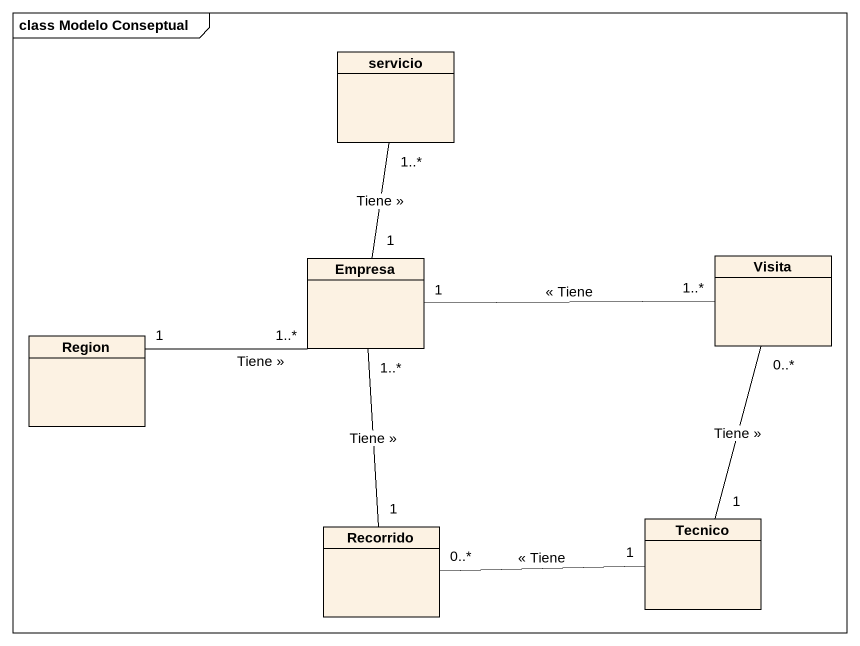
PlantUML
@startuml
mainframe class Modelo Conseptual
hide circle
hide empty members
class servicio
class Empresa
class Visita
class Region
class Recorrido
class Tecnico
Empresa "1" -up- "1..*" servicio : Tiene >>
Visita "1..*" -left- "1" Empresa : << Tiene
Region "1" -right- "1..*" Empresa : Tiene >>
Recorrido "1" -up- "1..*" Empresa : Tiene >>
Recorrido "0..*" -right- "1" Tecnico : << Tiene
Tecnico "1" -up- "0..*" Visita : Tiene >>
@enduml
